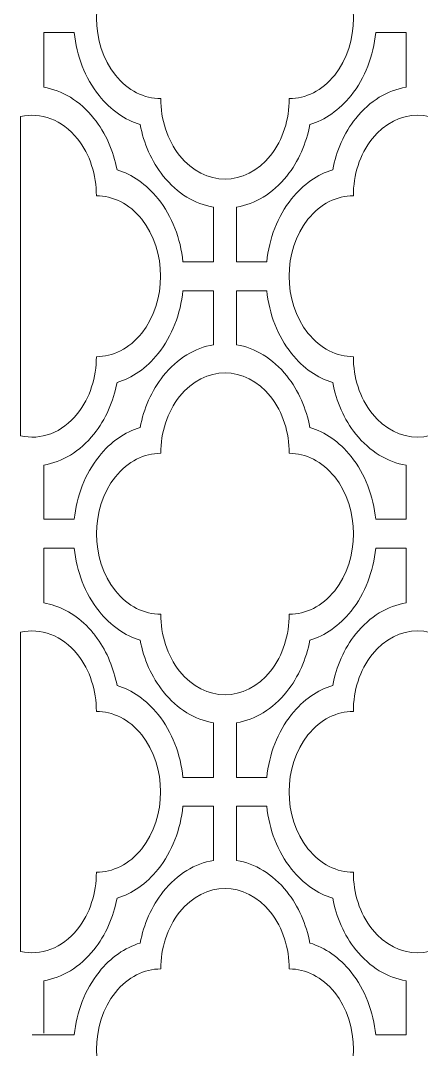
# Model space of a CAD drawing. Header units: centimetres. Extents: x -88 to 88, y -108 to 108.
# Drawn here: x 6.4 to 34.3, y 0 to 71.5 of the extents above; entities that cross this region are included whole.
import ezdxf

# ---------------------------------------------------------------- set-up
doc = ezdxf.new("R2010")
doc.units = ezdxf.units.CM
doc.header["$MEASUREMENT"] = 0
doc.layers.add('layer 1', color=7, linetype='Continuous')

msp = doc.modelspace()

# ---------------------------------------------------------------- linework, layer by layer
at = {"layer": 'layer 1', "color": 242, "lineweight": 9}
for points, knots in [([(16.16246, 77.25501), (16.16295, 78.68567), (16.59891, 80.11614), (17.47036, 81.20744), (17.47036, 81.20744), (19.21424, 83.39129), (22.04269, 83.39128), (23.78657, 81.20744), (23.78657, 81.20744), (24.658, 80.11614), (25.09398, 78.68569), (25.09448, 77.25501), (25.09448, 77.25501), (26.23691, 77.25441), (27.37919, 76.70844), (28.25063, 75.61715), (28.25063, 75.61715), (29.9945, 73.43331), (29.9945, 69.89127), (28.25063, 67.70744), (28.25063, 67.70744), (27.37925, 66.61622), (26.23706, 66.07026), (25.0947, 66.06958), (25.0947, 66.06958), (25.09422, 64.63884), (24.65821, 63.20829), (23.78673, 62.11694), (23.78673, 62.11694), (22.04276, 59.93299), (19.21417, 59.93301), (17.4702, 62.11695), (17.4702, 62.11695), (16.59873, 63.20829), (16.16272, 64.63882), (16.16224, 66.06956), (16.16224, 66.06956), (15.01988, 66.07024), (13.87768, 66.61622), (13.0063, 67.70744), (13.0063, 67.70744), (11.26242, 69.89127), (11.26242, 73.43331), (13.0063, 75.61715), (13.0063, 75.61715), (13.87774, 76.70844), (15.02001, 77.25441), (16.16246, 77.25501)], [0, 0, 0, 0, 0.07692308, 0.07692308, 0.07692308, 0.07692308, 0.15384615, 0.15384615, 0.15384615, 0.15384615, 0.23076923, 0.23076923, 0.23076923, 0.23076923, 0.30769231, 0.30769231, 0.30769231, 0.30769231, 0.38461538, 0.38461538, 0.38461538, 0.38461538, 0.46153846, 0.46153846, 0.46153846, 0.46153846, 0.53846154, 0.53846154, 0.53846154, 0.53846154, 0.61538462, 0.61538462, 0.61538462, 0.61538462, 0.69230769, 0.69230769, 0.69230769, 0.69230769, 0.76923077, 0.76923077, 0.76923077, 0.76923077, 0.84615385, 0.84615385, 0.84615385, 0.84615385, 1, 1, 1, 1]), ([(19.82453, 54.73768), (19.82453, 54.73768), (19.82455, 58.532), (19.82455, 58.532), (19.82455, 58.532), (18.54759, 58.74425), (17.31423, 59.46464), (16.33324, 60.69313), (16.33324, 60.69313), (15.51586, 61.71671), (14.98019, 62.95972), (14.7262, 64.27088), (14.7262, 64.27088), (13.67915, 64.58896), (12.68656, 65.25982), (11.86917, 66.28342), (11.86917, 66.28342), (10.88819, 67.51189), (10.31294, 69.05638), (10.14344, 70.65547), (10.14344, 70.65547), (10.14344, 70.65547), (8.02118, 70.65545), (8.02118, 70.65545), (8.02118, 70.65545), (8.02118, 70.65545), (8.02118, 69.67482), (8.02118, 69.67482), (8.02118, 69.67482), (8.02118, 69.67482), (8.02118, 66.86136), (8.02118, 66.86136), (8.02118, 66.86136), (9.29812, 66.6491), (10.5315, 65.92873), (11.51249, 64.70025), (11.51249, 64.70025), (12.32987, 63.67665), (12.86557, 62.43364), (13.11957, 61.12245), (13.11957, 61.12245), (14.16659, 60.80436), (15.15918, 60.13354), (15.97655, 59.10996), (15.97655, 59.10996), (16.95759, 57.88142), (17.53286, 56.33683), (17.70232, 54.73764), (17.70232, 54.73764), (17.70232, 54.73764), (19.82453, 54.73768), (19.82453, 54.73768)], [0, 0, 0, 0, 0.07142857, 0.07142857, 0.07142857, 0.07142857, 0.14285714, 0.14285714, 0.14285714, 0.14285714, 0.21428571, 0.21428571, 0.21428571, 0.21428571, 0.28571429, 0.28571429, 0.28571429, 0.28571429, 0.35714286, 0.35714286, 0.35714286, 0.35714286, 0.42857143, 0.42857143, 0.42857143, 0.42857143, 0.5, 0.5, 0.5, 0.5, 0.57142857, 0.57142857, 0.57142857, 0.57142857, 0.64285714, 0.64285714, 0.64285714, 0.64285714, 0.71428571, 0.71428571, 0.71428571, 0.71428571, 0.78571429, 0.78571429, 0.78571429, 0.78571429, 0.85714286, 0.85714286, 0.85714286, 0.85714286, 1, 1, 1, 1]), ([(33.21075, 70.65541), (33.21075, 70.65541), (33.21074, 70.65541), (33.21074, 70.65541), (33.21074, 70.65541), (33.21074, 70.65541), (31.11353, 70.65541), (31.11353, 70.65541), (31.11353, 70.65541), (30.94402, 69.05634), (30.36872, 67.51187), (29.38776, 66.28342), (29.38776, 66.28342), (28.57039, 65.25984), (27.5778, 64.58896), (26.53077, 64.27089), (26.53077, 64.27089), (26.27677, 62.95972), (25.74106, 61.7167), (24.9237, 60.69313), (24.9237, 60.69313), (23.94269, 59.46462), (22.70932, 58.74423), (21.43234, 58.53199), (21.43234, 58.53199), (21.43234, 58.53199), (21.43239, 54.7377), (21.43239, 54.7377), (21.43239, 54.7377), (21.43239, 54.7377), (23.5296, 54.7377), (23.5296, 54.7377), (23.5296, 54.7377), (23.69911, 56.33677), (24.2744, 57.88124), (25.25537, 59.10969), (25.25537, 59.10969), (26.07273, 60.13327), (27.06533, 60.80415), (28.11235, 61.12222), (28.11235, 61.12222), (28.36636, 62.43339), (28.90206, 63.67641), (29.71943, 64.69998), (29.71943, 64.69998), (30.70044, 65.92849), (31.93381, 66.64888), (33.21078, 66.86112), (33.21078, 66.86112), (33.21078, 66.86112), (33.21075, 70.65541), (33.21075, 70.65541), (33.21075, 70.65541), (33.21075, 70.65541), (33.21074, 70.65541), (33.21074, 70.65541)], [0, 0, 0, 0, 0.06666667, 0.06666667, 0.06666667, 0.06666667, 0.13333333, 0.13333333, 0.13333333, 0.13333333, 0.2, 0.2, 0.2, 0.2, 0.26666667, 0.26666667, 0.26666667, 0.26666667, 0.33333333, 0.33333333, 0.33333333, 0.33333333, 0.4, 0.4, 0.4, 0.4, 0.46666667, 0.46666667, 0.46666667, 0.46666667, 0.53333333, 0.53333333, 0.53333333, 0.53333333, 0.6, 0.6, 0.6, 0.6, 0.66666667, 0.66666667, 0.66666667, 0.66666667, 0.73333333, 0.73333333, 0.73333333, 0.73333333, 0.8, 0.8, 0.8, 0.8, 0.86666667, 0.86666667, 0.86666667, 0.86666667, 1, 1, 1, 1]), ([(6.41334, 42.6386), (6.41334, 42.6386), (6.41334, 64.82332), (6.41334, 64.82332), (6.41334, 64.82332), (7.80699, 65.14096), (9.29811, 64.62526), (10.37536, 63.27624), (10.37536, 63.27624), (11.24679, 62.18494), (11.68278, 60.75449), (11.68327, 59.32381), (11.68327, 59.32381), (12.82571, 59.32321), (13.96799, 58.77724), (14.83942, 57.68595), (14.83942, 57.68595), (16.5833, 55.5021), (16.5833, 51.96007), (14.83942, 49.77623), (14.83942, 49.77623), (13.96804, 48.68501), (12.82586, 48.13906), (11.68349, 48.13838), (11.68349, 48.13838), (11.68301, 46.70764), (11.24701, 45.27709), (10.37552, 44.18574), (10.37552, 44.18574), (9.29823, 42.83666), (7.80706, 42.32096), (6.41334, 42.6386)], [0, 0, 0, 0, 0.11111111, 0.11111111, 0.11111111, 0.11111111, 0.22222222, 0.22222222, 0.22222222, 0.22222222, 0.33333333, 0.33333333, 0.33333333, 0.33333333, 0.44444444, 0.44444444, 0.44444444, 0.44444444, 0.55555556, 0.55555556, 0.55555556, 0.55555556, 0.66666667, 0.66666667, 0.66666667, 0.66666667, 0.77777778, 0.77777778, 0.77777778, 0.77777778, 1, 1, 1, 1]), ([(38.48067, 48.1381), (38.48018, 46.70744), (38.04421, 45.27697), (37.17277, 44.18567), (37.17277, 44.18567), (35.42888, 42.00182), (32.60044, 42.00183), (30.85656, 44.18567), (30.85656, 44.18567), (29.98513, 45.27697), (29.54914, 46.70741), (29.54865, 48.1381), (29.54865, 48.1381), (28.40621, 48.1387), (27.26393, 48.68467), (26.3925, 49.77595), (26.3925, 49.77595), (24.64862, 51.9598), (24.64862, 55.50184), (26.3925, 57.68567), (26.3925, 57.68567), (27.26388, 58.77689), (28.40606, 59.32285), (29.54843, 59.32353), (29.54843, 59.32353), (29.54891, 60.75427), (29.98491, 62.18482), (30.8564, 63.27617), (30.8564, 63.27617), (32.60036, 65.46012), (35.42895, 65.4601), (37.17292, 63.27616), (37.17292, 63.27616), (38.0444, 62.18482), (38.4804, 60.75429), (38.48088, 59.32355), (38.48088, 59.32355), (39.62325, 59.32287), (40.76544, 58.77689), (41.63682, 57.68567), (41.63682, 57.68567), (43.38071, 55.50184), (43.38071, 51.9598), (41.63682, 49.77595), (41.63682, 49.77595), (40.76539, 48.68467), (39.62311, 48.1387), (38.48067, 48.1381)], [0, 0, 0, 0, 0.07692308, 0.07692308, 0.07692308, 0.07692308, 0.15384615, 0.15384615, 0.15384615, 0.15384615, 0.23076923, 0.23076923, 0.23076923, 0.23076923, 0.30769231, 0.30769231, 0.30769231, 0.30769231, 0.38461538, 0.38461538, 0.38461538, 0.38461538, 0.46153846, 0.46153846, 0.46153846, 0.46153846, 0.53846154, 0.53846154, 0.53846154, 0.53846154, 0.61538462, 0.61538462, 0.61538462, 0.61538462, 0.69230769, 0.69230769, 0.69230769, 0.69230769, 0.76923077, 0.76923077, 0.76923077, 0.76923077, 0.84615385, 0.84615385, 0.84615385, 0.84615385, 1, 1, 1, 1]), ([(8.02119, 36.83781), (8.02119, 36.83781), (8.03012, 36.83781), (8.03012, 36.83781), (8.03012, 36.83781), (8.03012, 36.83781), (10.1434, 36.83781), (10.1434, 36.83781), (10.1434, 36.83781), (10.31291, 38.43689), (10.88821, 39.98136), (11.86917, 41.20981), (11.86917, 41.20981), (12.68654, 42.23338), (13.67913, 42.90427), (14.72616, 43.22234), (14.72616, 43.22234), (14.98016, 44.53351), (15.51587, 45.77652), (16.33324, 46.8001), (16.33324, 46.8001), (17.31424, 48.02861), (18.54761, 48.749), (19.82459, 48.96124), (19.82459, 48.96124), (19.82459, 50.21555), (19.82456, 51.46989), (19.82456, 52.72421), (19.82456, 52.72421), (19.82456, 52.72421), (17.70232, 52.72421), (17.70232, 52.72421), (17.70232, 52.72421), (17.53281, 51.12513), (16.95752, 49.58067), (15.97655, 48.35222), (15.97655, 48.35222), (15.15919, 47.32864), (14.16659, 46.65776), (13.11957, 46.33969), (13.11957, 46.33969), (12.86556, 45.02851), (12.32986, 43.7855), (11.51249, 42.76192), (11.51249, 42.76192), (10.53148, 41.53342), (9.29811, 40.81303), (8.02114, 40.60078), (8.02114, 40.60078), (8.02114, 40.60078), (8.02119, 36.83781), (8.02119, 36.83781), (8.02119, 36.83781), (8.02119, 36.83781), (8.02119, 36.8378), (8.02119, 36.8378)], [0, 0, 0, 0, 0.06666667, 0.06666667, 0.06666667, 0.06666667, 0.13333333, 0.13333333, 0.13333333, 0.13333333, 0.2, 0.2, 0.2, 0.2, 0.26666667, 0.26666667, 0.26666667, 0.26666667, 0.33333333, 0.33333333, 0.33333333, 0.33333333, 0.4, 0.4, 0.4, 0.4, 0.46666667, 0.46666667, 0.46666667, 0.46666667, 0.53333333, 0.53333333, 0.53333333, 0.53333333, 0.6, 0.6, 0.6, 0.6, 0.66666667, 0.66666667, 0.66666667, 0.66666667, 0.73333333, 0.73333333, 0.73333333, 0.73333333, 0.8, 0.8, 0.8, 0.8, 0.86666667, 0.86666667, 0.86666667, 0.86666667, 1, 1, 1, 1]), ([(33.21074, 36.8378), (33.21074, 36.8378), (31.11349, 36.83776), (31.11349, 36.83776), (31.11349, 36.83776), (30.94399, 38.43685), (30.36874, 39.98133), (29.38776, 41.20981), (29.38776, 41.20981), (28.57037, 42.23341), (27.57778, 42.90427), (26.53074, 43.22235), (26.53074, 43.22235), (26.27674, 44.53351), (25.74107, 45.77651), (24.9237, 46.8001), (24.9237, 46.8001), (23.94271, 48.02859), (22.70935, 48.74898), (21.43238, 48.96123), (21.43238, 48.96123), (21.43238, 48.96123), (21.43237, 52.72423), (21.43237, 52.72423), (21.43237, 52.72423), (21.43237, 52.72423), (23.5296, 52.72427), (23.5296, 52.72427), (23.5296, 52.72427), (23.69906, 51.12508), (24.27433, 49.58049), (25.25537, 48.35195), (25.25537, 48.35195), (26.07274, 47.32836), (27.06533, 46.65755), (28.11235, 46.33946), (28.11235, 46.33946), (28.36635, 45.02827), (28.90205, 43.78526), (29.71943, 42.76166), (29.71943, 42.76166), (30.70042, 41.53317), (31.9338, 40.8128), (33.21074, 40.60055), (33.21074, 40.60055), (33.21074, 40.60055), (33.21074, 36.83781), (33.21074, 36.83781), (33.21074, 36.83781), (33.21074, 36.83781), (33.21074, 36.8378), (33.21074, 36.8378)], [0, 0, 0, 0, 0.07142857, 0.07142857, 0.07142857, 0.07142857, 0.14285714, 0.14285714, 0.14285714, 0.14285714, 0.21428571, 0.21428571, 0.21428571, 0.21428571, 0.28571429, 0.28571429, 0.28571429, 0.28571429, 0.35714286, 0.35714286, 0.35714286, 0.35714286, 0.42857143, 0.42857143, 0.42857143, 0.42857143, 0.5, 0.5, 0.5, 0.5, 0.57142857, 0.57142857, 0.57142857, 0.57142857, 0.64285714, 0.64285714, 0.64285714, 0.64285714, 0.71428571, 0.71428571, 0.71428571, 0.71428571, 0.78571429, 0.78571429, 0.78571429, 0.78571429, 0.85714286, 0.85714286, 0.85714286, 0.85714286, 1, 1, 1, 1]), ([(25.09448, 30.23822), (25.09398, 28.80756), (24.65802, 27.37709), (23.78657, 26.28579), (23.78657, 26.28579), (22.04269, 24.10194), (19.21424, 24.10195), (17.47037, 26.28579), (17.47037, 26.28579), (16.59893, 27.37709), (16.16295, 28.80753), (16.16246, 30.23822), (16.16246, 30.23822), (15.02002, 30.23882), (13.87774, 30.78479), (13.0063, 31.87607), (13.0063, 31.87607), (11.26243, 34.05992), (11.26243, 37.60195), (13.0063, 39.78579), (13.0063, 39.78579), (13.87768, 40.87701), (15.01987, 41.42297), (16.16223, 41.42365), (16.16223, 41.42365), (16.16271, 42.85439), (16.59872, 44.28493), (17.4702, 45.37629), (17.4702, 45.37629), (19.21417, 47.56024), (22.04276, 47.56021), (23.78673, 45.37628), (23.78673, 45.37628), (24.6582, 44.28493), (25.09421, 42.85441), (25.09469, 41.42367), (25.09469, 41.42367), (26.23705, 41.42299), (27.37925, 40.87701), (28.25063, 39.78579), (28.25063, 39.78579), (29.99451, 37.60195), (29.99451, 34.05992), (28.25063, 31.87607), (28.25063, 31.87607), (27.37919, 30.78479), (26.23692, 30.23882), (25.09448, 30.23822)], [0, 0, 0, 0, 0.07692308, 0.07692308, 0.07692308, 0.07692308, 0.15384615, 0.15384615, 0.15384615, 0.15384615, 0.23076923, 0.23076923, 0.23076923, 0.23076923, 0.30769231, 0.30769231, 0.30769231, 0.30769231, 0.38461538, 0.38461538, 0.38461538, 0.38461538, 0.46153846, 0.46153846, 0.46153846, 0.46153846, 0.53846154, 0.53846154, 0.53846154, 0.53846154, 0.61538462, 0.61538462, 0.61538462, 0.61538462, 0.69230769, 0.69230769, 0.69230769, 0.69230769, 0.76923077, 0.76923077, 0.76923077, 0.76923077, 0.84615385, 0.84615385, 0.84615385, 0.84615385, 1, 1, 1, 1]), ([(8.02117, 34.82439), (8.02117, 34.82439), (8.0301, 34.82439), (8.0301, 34.82439), (8.0301, 34.82439), (8.0301, 34.82439), (10.1434, 34.82439), (10.1434, 34.82439), (10.1434, 34.82439), (10.31287, 33.2252), (10.88814, 31.68061), (11.86917, 30.45207), (11.86917, 30.45207), (12.68655, 29.42848), (13.67914, 28.75767), (14.72616, 28.43958), (14.72616, 28.43958), (14.98015, 27.12839), (15.51585, 25.88537), (16.33324, 24.86177), (16.33324, 24.86177), (17.31423, 23.63329), (18.5476, 22.91292), (19.82454, 22.70067), (19.82454, 22.70067), (19.82454, 22.70067), (19.82454, 19.9174), (19.82454, 19.9174), (19.82454, 19.9174), (19.82454, 19.9174), (19.82454, 19.90816), (19.82454, 19.90816), (19.82454, 19.90816), (19.82454, 19.90816), (19.82454, 18.9066), (19.82454, 18.9066), (19.82454, 18.9066), (19.82454, 18.9066), (17.70229, 18.90656), (17.70229, 18.90656), (17.70229, 18.90656), (17.53279, 20.50564), (16.95753, 22.05013), (15.97655, 23.2786), (15.97655, 23.2786), (15.15917, 24.3022), (14.16658, 24.97306), (13.11953, 25.29115), (13.11953, 25.29115), (12.89093, 26.4712), (12.43415, 27.59603), (11.74922, 28.55539), (11.74922, 28.55539), (11.74922, 28.55539), (11.74921, 28.5554), (11.74921, 28.5554), (11.74921, 28.5554), (11.67311, 28.66199), (11.59422, 28.76655), (11.51249, 28.8689), (11.51249, 28.8689), (11.33912, 29.08601), (11.15785, 29.2872), (10.96986, 29.47258), (10.96986, 29.47258), (10.96986, 29.47258), (10.96984, 29.47259), (10.96984, 29.47259), (10.96984, 29.47259), (10.09417, 30.33609), (9.07245, 30.85529), (8.02117, 31.03003), (8.02117, 31.03003), (8.02117, 32.2948), (8.02118, 33.55959), (8.02118, 34.82436)], [0, 0, 0, 0, 0.05, 0.05, 0.05, 0.05, 0.1, 0.1, 0.1, 0.1, 0.15, 0.15, 0.15, 0.15, 0.2, 0.2, 0.2, 0.2, 0.25, 0.25, 0.25, 0.25, 0.3, 0.3, 0.3, 0.3, 0.35, 0.35, 0.35, 0.35, 0.4, 0.4, 0.4, 0.4, 0.45, 0.45, 0.45, 0.45, 0.5, 0.5, 0.5, 0.5, 0.55, 0.55, 0.55, 0.55, 0.6, 0.6, 0.6, 0.6, 0.65, 0.65, 0.65, 0.65, 0.7, 0.7, 0.7, 0.7, 0.75, 0.75, 0.75, 0.75, 0.8, 0.8, 0.8, 0.8, 0.85, 0.85, 0.85, 0.85, 0.9, 0.9, 0.9, 0.9, 1, 1, 1, 1]), ([(21.43239, 18.90661), (21.43239, 18.90661), (21.43239, 19.91855), (21.43239, 19.91855), (21.43239, 19.91855), (21.43239, 19.91855), (21.43239, 19.92787), (21.43239, 19.92787), (21.43239, 19.92787), (21.43239, 19.92787), (21.43239, 22.70063), (21.43239, 22.70063), (21.43239, 22.70063), (22.70935, 22.91288), (23.94271, 23.63328), (24.9237, 24.86177), (24.9237, 24.86177), (25.74106, 25.88535), (26.27676, 27.12839), (26.53075, 28.43957), (26.53075, 28.43957), (27.57778, 28.75764), (28.57037, 29.42847), (29.38776, 30.45206), (29.38776, 30.45206), (30.36877, 31.68057), (30.94403, 33.22516), (31.11351, 34.82434), (31.11351, 34.82434), (31.11351, 34.82434), (33.21074, 34.82433), (33.21074, 34.82433), (33.21074, 34.82433), (33.21074, 34.82433), (33.21074, 31.03031), (33.21074, 31.03031), (33.21074, 31.03031), (31.93377, 30.81807), (30.70042, 30.09766), (29.71943, 28.86917), (29.71943, 28.86917), (28.90206, 27.84559), (28.36637, 26.60255), (28.11237, 25.29137), (28.11237, 25.29137), (27.06534, 24.9733), (26.07275, 24.30247), (25.25537, 23.27888), (25.25537, 23.27888), (24.27435, 22.05037), (23.69909, 20.50578), (23.52961, 18.9066), (23.52961, 18.9066), (23.52961, 18.9066), (21.43239, 18.90661), (21.43239, 18.90661)], [0, 0, 0, 0, 0.06666667, 0.06666667, 0.06666667, 0.06666667, 0.13333333, 0.13333333, 0.13333333, 0.13333333, 0.2, 0.2, 0.2, 0.2, 0.26666667, 0.26666667, 0.26666667, 0.26666667, 0.33333333, 0.33333333, 0.33333333, 0.33333333, 0.4, 0.4, 0.4, 0.4, 0.46666667, 0.46666667, 0.46666667, 0.46666667, 0.53333333, 0.53333333, 0.53333333, 0.53333333, 0.6, 0.6, 0.6, 0.6, 0.66666667, 0.66666667, 0.66666667, 0.66666667, 0.73333333, 0.73333333, 0.73333333, 0.73333333, 0.8, 0.8, 0.8, 0.8, 0.86666667, 0.86666667, 0.86666667, 0.86666667, 1, 1, 1, 1]), ([(29.54865, 23.49273), (29.54914, 24.92339), (29.98511, 26.35386), (30.85655, 27.44515), (30.85655, 27.44515), (32.60044, 29.629), (35.42888, 29.62899), (37.17276, 27.44515), (37.17276, 27.44515), (38.04419, 26.35386), (38.48018, 24.92341), (38.48067, 23.49273), (38.48067, 23.49273), (39.6231, 23.49212), (40.76539, 22.94616), (41.63682, 21.85487), (41.63682, 21.85487), (43.3807, 19.67102), (43.3807, 16.12899), (41.63682, 13.94515), (41.63682, 13.94515), (40.76544, 12.85393), (39.62326, 12.30797), (38.48089, 12.30729), (38.48089, 12.30729), (38.48041, 10.87655), (38.04441, 9.44601), (37.17292, 8.35465), (37.17292, 8.35465), (35.42895, 6.1707), (32.60036, 6.17073), (30.8564, 8.35466), (30.8564, 8.35466), (29.98492, 9.44601), (29.54892, 10.87653), (29.54843, 12.30727), (29.54843, 12.30727), (28.40607, 12.30795), (27.26388, 12.85393), (26.3925, 13.94515), (26.3925, 13.94515), (24.64861, 16.12899), (24.64861, 19.67102), (26.3925, 21.85487), (26.3925, 21.85487), (27.26393, 22.94616), (28.4062, 23.49212), (29.54865, 23.49273)], [0, 0, 0, 0, 0.07692308, 0.07692308, 0.07692308, 0.07692308, 0.15384615, 0.15384615, 0.15384615, 0.15384615, 0.23076923, 0.23076923, 0.23076923, 0.23076923, 0.30769231, 0.30769231, 0.30769231, 0.30769231, 0.38461538, 0.38461538, 0.38461538, 0.38461538, 0.46153846, 0.46153846, 0.46153846, 0.46153846, 0.53846154, 0.53846154, 0.53846154, 0.53846154, 0.61538462, 0.61538462, 0.61538462, 0.61538462, 0.69230769, 0.69230769, 0.69230769, 0.69230769, 0.76923077, 0.76923077, 0.76923077, 0.76923077, 0.84615385, 0.84615385, 0.84615385, 0.84615385, 1, 1, 1, 1]), ([(6.41334, 6.80753), (6.41334, 6.80753), (6.41334, 28.99224), (6.41334, 28.99224), (6.41334, 28.99224), (7.80705, 29.30988), (9.29823, 28.79414), (10.37552, 27.44508), (10.37552, 27.44508), (11.247, 26.35373), (11.683, 24.92321), (11.68349, 23.49247), (11.68349, 23.49247), (12.82585, 23.49179), (13.96804, 22.94581), (14.83942, 21.85459), (14.83942, 21.85459), (16.58331, 19.67075), (16.58331, 16.12872), (14.83942, 13.94487), (14.83942, 13.94487), (13.96799, 12.85358), (12.82572, 12.30762), (11.68327, 12.30701), (11.68327, 12.30701), (11.68278, 10.87635), (11.24681, 9.44588), (10.37537, 8.35459), (10.37537, 8.35459), (9.29812, 7.00556), (7.80701, 6.48989), (6.41334, 6.80753)], [0, 0, 0, 0, 0.11111111, 0.11111111, 0.11111111, 0.11111111, 0.22222222, 0.22222222, 0.22222222, 0.22222222, 0.33333333, 0.33333333, 0.33333333, 0.33333333, 0.44444444, 0.44444444, 0.44444444, 0.44444444, 0.55555556, 0.55555556, 0.55555556, 0.55555556, 0.66666667, 0.66666667, 0.66666667, 0.66666667, 0.77777778, 0.77777778, 0.77777778, 0.77777778, 1, 1, 1, 1]), ([(7.22977, 1.00673), (7.22977, 1.00673), (10.14342, 1.00672), (10.14342, 1.00672), (10.14342, 1.00672), (10.3129, 2.6059), (10.88816, 4.15049), (11.86917, 5.379), (11.86917, 5.379), (12.68656, 6.40259), (13.67915, 7.07342), (14.72618, 7.39149), (14.72618, 7.39149), (14.98017, 8.70267), (15.51587, 9.94571), (16.33324, 10.96929), (16.33324, 10.96929), (17.31423, 12.19778), (18.54758, 12.91818), (19.82454, 13.13043), (19.82454, 13.13043), (19.82454, 13.13043), (19.82454, 16.89314), (19.82454, 16.89314), (19.82454, 16.89314), (19.82454, 16.89314), (17.70231, 16.89314), (17.70231, 16.89314), (17.70231, 16.89314), (17.53283, 15.29396), (16.95757, 13.74937), (15.97655, 12.52086), (15.97655, 12.52086), (15.15917, 11.49727), (14.16658, 10.82644), (13.11955, 10.50837), (13.11955, 10.50837), (12.86555, 9.19719), (12.32986, 7.95415), (11.51249, 6.93057), (11.51249, 6.93057), (10.5315, 5.70208), (9.29815, 4.98167), (8.02118, 4.76943), (8.02118, 4.76943), (8.02118, 4.76943), (8.02118, 1.98732), (8.02118, 1.98732), (8.02118, 1.98732), (8.02118, 1.98732), (8.02118, 1.12083), (8.02118, 1.12083)], [0, 0, 0, 0, 0.07142857, 0.07142857, 0.07142857, 0.07142857, 0.14285714, 0.14285714, 0.14285714, 0.14285714, 0.21428571, 0.21428571, 0.21428571, 0.21428571, 0.28571429, 0.28571429, 0.28571429, 0.28571429, 0.35714286, 0.35714286, 0.35714286, 0.35714286, 0.42857143, 0.42857143, 0.42857143, 0.42857143, 0.5, 0.5, 0.5, 0.5, 0.57142857, 0.57142857, 0.57142857, 0.57142857, 0.64285714, 0.64285714, 0.64285714, 0.64285714, 0.71428571, 0.71428571, 0.71428571, 0.71428571, 0.78571429, 0.78571429, 0.78571429, 0.78571429, 0.85714286, 0.85714286, 0.85714286, 0.85714286, 1, 1, 1, 1]), ([(33.21074, 1.00672), (33.21074, 1.00672), (31.11353, 1.00668), (31.11353, 1.00668), (31.11353, 1.00668), (30.94406, 2.60586), (30.36879, 4.15045), (29.38776, 5.37899), (29.38776, 5.37899), (28.57038, 6.40258), (27.57779, 7.0734), (26.53077, 7.39148), (26.53077, 7.39148), (26.27678, 8.70267), (25.74108, 9.94569), (24.9237, 10.96929), (24.9237, 10.96929), (23.94271, 12.19777), (22.70933, 12.91814), (21.43239, 13.13039), (21.43239, 13.13039), (21.43239, 13.13039), (21.43239, 16.89315), (21.43239, 16.89315), (21.43239, 16.89315), (21.43239, 16.89315), (23.52963, 16.89318), (23.52963, 16.89318), (23.52963, 16.89318), (23.69913, 15.2941), (24.27439, 13.74961), (25.25537, 12.52114), (25.25537, 12.52114), (26.07275, 11.49754), (27.06534, 10.82668), (28.11239, 10.50859), (28.11239, 10.50859), (28.36638, 9.19743), (28.90205, 7.95443), (29.71943, 6.93084), (29.71943, 6.93084), (30.70042, 5.70236), (31.93378, 4.98197), (33.21075, 4.76971), (33.21075, 4.76971), (33.21075, 4.76971), (33.21074, 2.03959), (33.21074, 2.03959), (33.21074, 2.03959), (33.21074, 2.03959), (33.21074, 2.03958), (33.21074, 2.03958), (33.21074, 2.03958), (33.21074, 2.03958), (33.21074, 1.00672), (33.21074, 1.00672)], [0, 0, 0, 0, 0.06666667, 0.06666667, 0.06666667, 0.06666667, 0.13333333, 0.13333333, 0.13333333, 0.13333333, 0.2, 0.2, 0.2, 0.2, 0.26666667, 0.26666667, 0.26666667, 0.26666667, 0.33333333, 0.33333333, 0.33333333, 0.33333333, 0.4, 0.4, 0.4, 0.4, 0.46666667, 0.46666667, 0.46666667, 0.46666667, 0.53333333, 0.53333333, 0.53333333, 0.53333333, 0.6, 0.6, 0.6, 0.6, 0.66666667, 0.66666667, 0.66666667, 0.66666667, 0.73333333, 0.73333333, 0.73333333, 0.73333333, 0.8, 0.8, 0.8, 0.8, 0.86666667, 0.86666667, 0.86666667, 0.86666667, 1, 1, 1, 1]), ([(16.16246, 5.59285), (16.16295, 7.02351), (16.59891, 8.45397), (17.47036, 9.54527), (17.47036, 9.54527), (19.21424, 11.72912), (22.04269, 11.72911), (23.78657, 9.54527), (23.78657, 9.54527), (24.658, 8.45397), (25.09398, 7.02353), (25.09448, 5.59285), (25.09448, 5.59285), (26.23691, 5.59224), (27.37919, 5.04627), (28.25063, 3.95499), (28.25063, 3.95499), (29.9945, 1.77114), (29.9945, -1.77089), (28.25063, -3.95473), (28.25063, -3.95473), (27.37925, -5.04595), (26.23706, -5.59191), (25.0947, -5.59259), (25.0947, -5.59259), (25.09422, -7.02333), (24.65821, -8.45387), (23.78673, -9.54523), (23.78673, -9.54523), (22.04276, -11.72918), (19.21417, -11.72915), (17.4702, -9.54522), (17.4702, -9.54522), (16.59873, -8.45387), (16.16272, -7.02335), (16.16224, -5.59261), (16.16224, -5.59261), (15.01988, -5.59193), (13.87768, -5.04595), (13.0063, -3.95473), (13.0063, -3.95473), (11.26242, -1.77089), (11.26242, 1.77114), (13.0063, 3.95499), (13.0063, 3.95499), (13.87774, 5.04627), (15.02001, 5.59224), (16.16246, 5.59285)], [0, 0, 0, 0, 0.07692308, 0.07692308, 0.07692308, 0.07692308, 0.15384615, 0.15384615, 0.15384615, 0.15384615, 0.23076923, 0.23076923, 0.23076923, 0.23076923, 0.30769231, 0.30769231, 0.30769231, 0.30769231, 0.38461538, 0.38461538, 0.38461538, 0.38461538, 0.46153846, 0.46153846, 0.46153846, 0.46153846, 0.53846154, 0.53846154, 0.53846154, 0.53846154, 0.61538462, 0.61538462, 0.61538462, 0.61538462, 0.69230769, 0.69230769, 0.69230769, 0.69230769, 0.76923077, 0.76923077, 0.76923077, 0.76923077, 0.84615385, 0.84615385, 0.84615385, 0.84615385, 1, 1, 1, 1])]:
    msp.add_open_spline(points, degree=3, knots=knots, dxfattribs=at)

doc.saveas('drawing.dxf')
